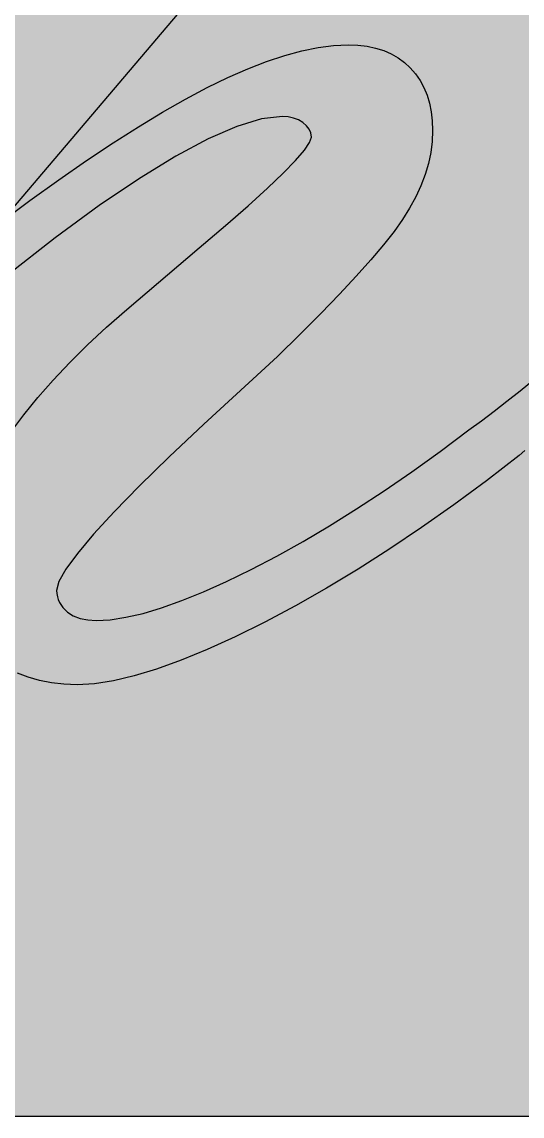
# Model space of a CAD drawing. Extents: x -301 to 301, y -300 to 300.
# Drawn here: x 59 to 73.75, y -300.06 to -267.75 of the extents above; entities that cross this region are included whole.
import ezdxf

# ---------------------------------------------------------------- set-up
doc = ezdxf.new("R2010")
doc.units = 0
doc.layers.add('LAYER_1', color=7, linetype='CONTINUOUS')

# ---------------------------------------------------------------- blocks, each defined once
blk = doc.blocks.new('*U1')
at = {"layer": 'LAYER_1', "color": 7, "linetype": 'CONTINUOUS'}
for points in [[(-301.0791, -300.0587), (-301.0791, 299.9413), (300.9617, -300.0587)], [(300.9617, -300.0587), (-301.0791, 299.9413), (300.9617, 299.9413)]]:
    blk.add_solid(points, dxfattribs=at)
blk = doc.blocks.new('*U10')
at = {"layer": 'LAYER_1', "color": 18, "linetype": 'CONTINUOUS'}
for points in [[(78.856, -249.518), (58.708, -267.889), (78.856, -244.142)], [(58.708, -273.247), (58.708, -267.889), (78.856, -249.518)], [(67.735, -276.439), (67.535, -268.545), (67.735, -268.504)], [(67.817, -276.356), (67.735, -268.504), (67.817, -268.493)], [(67.735, -276.439), (67.735, -268.504), (67.817, -276.356)], [(68.19, -275.97), (67.817, -268.493), (68.19, -268.444)], [(67.817, -276.356), (67.817, -268.493), (68.19, -275.97)], [(68.368, -275.785), (68.19, -268.444), (68.368, -268.436)], [(68.19, -275.97), (68.19, -268.444), (68.368, -275.785)], [(68.618, -275.517), (68.368, -268.436), (68.618, -268.424)], [(68.368, -275.785), (68.368, -268.436), (68.618, -275.517)], [(68.618, -275.517), (68.618, -268.424), (68.859, -275.258)], [(68.859, -275.258), (68.618, -268.424), (68.859, -268.433)], [(68.859, -275.258), (68.859, -268.433), (68.906, -275.206)], [(68.906, -275.206), (68.859, -268.433), (68.906, -268.435)], [(68.906, -275.206), (68.906, -268.435), (69.176, -274.902)], [(69.176, -274.902), (68.906, -268.435), (69.176, -268.467)], [(69.176, -274.902), (69.176, -268.467), (69.291, -274.773)], [(69.291, -274.773), (69.176, -268.467), (69.291, -268.491)], [(69.291, -274.773), (69.291, -268.491), (69.43, -274.607)], [(69.43, -274.607), (69.291, -268.491), (69.43, -268.521)], [(66.684, -270.54), (66.215, -268.92), (66.684, -268.763)], [(66.748, -270.544), (66.684, -268.763), (66.748, -268.742)], [(66.684, -270.54), (66.684, -268.763), (66.748, -270.544)], [(66.853, -270.551), (66.748, -268.742), (66.853, -268.713)], [(66.748, -270.544), (66.748, -268.742), (66.853, -270.551)], [(67.01, -270.585), (66.853, -268.713), (67.01, -268.67)], [(66.853, -270.551), (66.853, -268.713), (67.01, -270.585)], [(67.153, -270.642), (67.01, -268.67), (67.153, -268.631)], [(67.01, -270.585), (67.01, -268.67), (67.153, -270.642)], [(67.255, -270.706), (67.153, -268.631), (67.255, -268.603)], [(67.153, -270.642), (67.153, -268.631), (67.255, -270.706)], [(67.28, -270.722), (67.255, -268.603), (67.28, -268.598)], [(67.255, -270.706), (67.255, -268.603), (67.28, -270.722)], [(67.392, -270.811), (67.28, -268.598), (67.392, -268.575)], [(67.28, -270.722), (67.28, -268.598), (67.392, -270.811)], [(67.472, -270.912), (67.392, -268.575), (67.472, -268.558)], [(67.392, -270.811), (67.392, -268.575), (67.472, -270.912)], [(67.519, -271.025), (67.472, -268.558), (67.519, -268.548)], [(67.472, -270.912), (67.472, -268.558), (67.519, -271.025)], [(67.535, -271.148), (67.519, -268.548), (67.535, -268.545)], [(67.519, -271.025), (67.519, -268.548), (67.535, -271.148)], [(67.535, -276.64), (67.535, -268.545), (67.735, -276.439)], [(69.43, -274.607), (69.43, -268.521), (69.662, -274.332)], [(69.662, -274.332), (69.43, -268.521), (69.662, -268.594)], [(69.662, -274.332), (69.662, -268.594), (69.668, -274.325)], [(69.668, -274.325), (69.662, -268.594), (69.668, -268.596)], [(69.668, -274.325), (69.668, -268.596), (69.889, -274.042)], [(69.889, -274.042), (69.668, -268.596), (69.889, -268.692)], [(69.889, -274.042), (69.889, -268.692), (69.973, -273.934)], [(69.973, -273.934), (69.889, -268.692), (69.973, -268.74)], [(69.973, -273.934), (69.973, -268.74), (70.093, -273.763)], [(70.093, -273.763), (69.973, -268.74), (70.093, -268.809)], [(70.093, -273.763), (70.093, -268.809), (70.223, -273.58)], [(70.223, -273.58), (70.093, -268.809), (70.223, -268.903)], [(65.656, -270.736), (65.335, -269.278), (65.656, -269.137)], [(66.067, -270.613), (65.656, -269.137), (66.067, -268.978)], [(65.656, -270.736), (65.656, -269.137), (66.067, -270.613)], [(66.215, -270.595), (66.067, -268.978), (66.215, -268.92)], [(66.067, -270.613), (66.067, -268.978), (66.215, -270.595)], [(66.215, -270.595), (66.215, -268.92), (66.684, -270.54)], [(70.223, -273.58), (70.223, -268.903), (70.282, -273.486)], [(70.282, -273.486), (70.223, -268.903), (70.282, -268.947)], [(70.282, -273.486), (70.282, -268.947), (70.432, -273.247)], [(70.432, -273.247), (70.282, -268.947), (70.432, -269.085)], [(70.432, -273.247), (70.432, -269.085), (70.454, -273.207)], [(70.454, -273.207), (70.432, -269.085), (70.454, -269.105)], [(70.454, -273.207), (70.454, -269.105), (70.608, -272.925)], [(70.608, -272.925), (70.454, -269.105), (70.608, -269.282)], [(65.071, -270.946), (64.49, -269.674), (65.071, -269.393)], [(65.335, -270.832), (65.071, -269.393), (65.335, -269.278)], [(65.071, -270.946), (65.071, -269.393), (65.335, -270.832)], [(65.335, -270.832), (65.335, -269.278), (65.656, -270.736)], [(70.608, -272.925), (70.608, -269.282), (70.613, -272.916)], [(70.613, -272.916), (70.608, -269.282), (70.613, -269.289)], [(70.613, -272.916), (70.613, -269.289), (70.741, -272.639)], [(70.741, -272.639), (70.613, -269.289), (70.741, -269.474)], [(70.741, -272.639), (70.741, -269.474), (70.765, -272.586)], [(70.765, -272.586), (70.741, -269.474), (70.765, -269.519)], [(64.459, -271.213), (63.821, -270.03), (64.459, -269.689)], [(64.49, -271.197), (64.459, -269.689), (64.49, -269.674)], [(64.459, -271.213), (64.459, -269.689), (64.49, -271.197)], [(64.49, -271.197), (64.49, -269.674), (65.071, -270.946)], [(70.765, -272.586), (70.765, -269.519), (70.854, -272.353)], [(70.854, -272.353), (70.765, -269.519), (70.854, -269.682)], [(70.854, -272.353), (70.854, -269.682), (70.89, -272.257)], [(70.89, -272.257), (70.854, -269.682), (70.89, -269.77)], [(70.89, -272.257), (70.89, -269.77), (70.946, -272.067)], [(70.946, -272.067), (70.89, -269.77), (70.946, -269.906)], [(63.821, -271.554), (63.532, -270.195), (63.821, -270.03)], [(63.821, -271.554), (63.821, -270.03), (64.459, -271.213)], [(70.946, -272.067), (70.946, -269.906), (70.987, -271.93)], [(70.987, -271.93), (70.946, -269.906), (70.987, -270.041)], [(70.987, -271.93), (70.987, -270.041), (71.018, -271.78)], [(71.018, -271.78), (70.987, -270.041), (71.018, -270.145)], [(63.146, -271.946), (62.461, -270.831), (63.146, -270.416)], [(63.532, -271.709), (63.146, -270.416), (63.532, -270.195)], [(63.146, -271.946), (63.146, -270.416), (63.532, -271.709)], [(63.532, -271.709), (63.532, -270.195), (63.821, -271.554)], [(71.018, -271.78), (71.018, -270.145), (71.055, -271.603)], [(71.055, -271.603), (71.018, -270.145), (71.055, -270.33)], [(71.055, -271.603), (71.055, -270.33), (71.069, -271.493)], [(71.069, -271.493), (71.055, -270.33), (71.069, -270.399)], [(71.069, -271.493), (71.069, -270.399), (71.097, -271.277)], [(71.097, -271.277), (71.069, -270.399), (71.097, -270.639)], [(71.097, -271.277), (71.097, -270.639), (71.1, -271.197)], [(71.1, -271.197), (71.097, -270.639), (71.1, -270.669)], [(71.1, -271.197), (71.1, -270.669), (71.11, -270.953)], [(62.435, -272.384), (61.688, -271.322), (62.435, -270.847)], [(62.461, -272.367), (62.435, -270.847), (62.461, -270.831)], [(62.435, -272.384), (62.435, -270.847), (62.461, -272.367)], [(62.461, -272.367), (62.461, -270.831), (63.146, -271.946)], [(61.688, -272.892), (61.278, -271.596), (61.688, -271.322)], [(61.688, -272.892), (61.688, -271.322), (62.435, -272.384)], [(67.484, -276.692), (67.328, -271.537), (67.484, -271.307)], [(67.535, -276.64), (67.484, -271.307), (67.535, -271.148)], [(67.484, -276.692), (67.484, -271.307), (67.535, -276.64)], [(61.278, -273.171), (60.905, -271.843), (61.278, -271.596)], [(61.278, -273.171), (61.278, -271.596), (61.688, -272.892)], [(67.207, -276.971), (67.069, -271.84), (67.207, -271.679)], [(67.328, -276.849), (67.207, -271.679), (67.328, -271.537)], [(67.207, -276.971), (67.207, -271.679), (67.328, -276.849)], [(67.328, -276.849), (67.328, -271.537), (67.484, -276.692)], [(60.905, -273.445), (60.087, -272.409), (60.905, -271.843)], [(60.905, -273.445), (60.905, -271.843), (61.278, -273.171)], [(67.069, -277.106), (66.707, -272.213), (67.069, -271.84)], [(67.069, -277.106), (67.069, -271.84), (67.207, -276.971)], [(66.538, -277.629), (66.242, -272.658), (66.538, -272.374)], [(66.707, -277.463), (66.538, -272.374), (66.707, -272.213)], [(66.538, -277.629), (66.538, -272.374), (66.707, -277.463)], [(66.707, -277.463), (66.707, -272.213), (67.069, -277.106)], [(59.982, -274.123), (59.233, -273.02), (59.982, -272.484)], [(60.087, -274.046), (59.982, -272.484), (60.087, -272.409)], [(59.982, -274.123), (59.982, -272.484), (60.087, -274.046)], [(60.087, -274.046), (60.087, -272.409), (60.905, -273.445)], [(66.242, -277.901), (65.673, -273.174), (66.242, -272.658)], [(66.242, -277.901), (66.242, -272.658), (66.538, -277.629)], [(59.233, -274.707), (58.574, -273.506), (59.233, -273.02)], [(59.233, -274.707), (59.233, -273.02), (59.982, -274.123)], [(65.673, -278.421), (65.002, -273.761), (65.673, -273.174)], [(65.673, -278.421), (65.673, -273.174), (66.242, -277.901)], [(58.574, -275.221), (58.574, -273.506), (59.233, -274.707)], [(65.002, -279.036), (64.362, -274.305), (65.002, -273.761)], [(65.002, -279.036), (65.002, -273.761), (65.673, -278.421)], [(64.362, -279.623), (64.228, -274.419), (64.362, -274.305)], [(64.362, -279.623), (64.362, -274.305), (65.002, -279.036)], [(64.228, -279.749), (63.344, -275.172), (64.228, -274.419)], [(64.228, -279.749), (64.228, -274.419), (64.362, -279.623)], [(63.344, -280.586), (62.463, -275.923), (63.344, -275.172)], [(63.344, -280.586), (63.344, -275.172), (64.228, -279.749)], [(62.463, -281.449), (62.088, -276.243), (62.463, -275.923)], [(62.463, -281.449), (62.463, -275.923), (63.344, -280.586)], [(62.088, -281.832), (61.717, -276.568), (62.088, -276.243)], [(62.088, -281.832), (62.088, -276.243), (62.463, -281.449)], [(61.717, -282.213), (61.491, -276.766), (61.717, -276.568)], [(61.717, -282.213), (61.717, -276.568), (62.088, -281.832)], [(61.491, -282.459), (61.106, -277.123), (61.491, -276.766)], [(61.491, -282.459), (61.491, -276.766), (61.717, -282.213)], [(61.106, -282.877), (60.93, -277.287), (61.106, -277.123)], [(61.106, -282.877), (61.106, -277.123), (61.491, -282.459)], [(60.93, -283.087), (60.631, -277.582), (60.93, -277.287)], [(60.93, -283.087), (60.93, -277.287), (61.106, -282.877)], [(60.406, -283.751), (60.292, -277.925), (60.406, -277.805)], [(60.631, -283.442), (60.406, -277.805), (60.631, -277.582)], [(60.406, -283.751), (60.406, -277.805), (60.631, -283.442)], [(60.631, -283.442), (60.631, -277.582), (60.93, -283.087)], [(60.089, -284.271), (60.021, -278.212), (60.089, -278.141)], [(60.292, -283.906), (60.089, -278.141), (60.292, -277.925)], [(60.089, -284.271), (60.089, -278.141), (60.292, -283.906)], [(60.292, -283.906), (60.292, -277.925), (60.406, -283.751)], [(59.865, -287.265), (59.512, -278.784), (59.865, -278.382)], [(59.918, -287.271), (59.865, -278.382), (59.918, -278.322)], [(59.865, -287.265), (59.865, -278.382), (59.918, -287.271)], [(60.021, -287.282), (59.918, -278.322), (60.021, -278.212)], [(59.918, -287.271), (59.918, -278.322), (60.021, -287.282)], [(60.021, -284.535), (60.021, -278.212), (60.089, -284.271)], [(73.834, -280.401), (73.691, -278.638), (73.834, -278.522)], [(59.466, -287.183), (59.177, -279.192), (59.466, -278.836)], [(59.512, -287.196), (59.466, -278.836), (59.512, -278.784)], [(59.466, -287.183), (59.466, -278.836), (59.512, -287.196)], [(59.512, -287.196), (59.512, -278.784), (59.865, -287.265)], [(73.664, -280.547), (73.304, -278.945), (73.664, -278.66)], [(73.691, -280.523), (73.664, -278.66), (73.691, -278.638)], [(73.664, -280.547), (73.664, -278.66), (73.691, -280.523)], [(73.691, -280.523), (73.691, -278.638), (73.834, -280.401)], [(73.304, -280.825), (72.923, -279.239), (73.304, -278.945)], [(73.304, -280.825), (73.304, -278.945), (73.664, -280.547)], [(59.051, -287.05), (58.862, -279.603), (59.051, -279.348)], [(59.177, -287.099), (59.051, -279.348), (59.177, -279.192)], [(59.051, -287.05), (59.051, -279.348), (59.177, -287.099)], [(59.177, -287.099), (59.177, -279.192), (59.466, -287.183)], [(72.697, -281.294), (72.549, -279.522), (72.697, -279.41)], [(72.923, -281.119), (72.697, -279.41), (72.923, -279.239)], [(72.697, -281.294), (72.697, -279.41), (72.923, -281.119)], [(72.923, -281.119), (72.923, -279.239), (73.304, -280.825)], [(58.862, -286.975), (58.862, -279.603), (59.051, -287.05)], [(72.18, -281.676), (71.737, -280.125), (72.18, -279.793)], [(72.549, -281.404), (72.18, -279.793), (72.549, -279.522)], [(72.18, -281.676), (72.18, -279.793), (72.549, -281.404)], [(72.549, -281.404), (72.549, -279.522), (72.697, -281.294)], [(71.737, -282.004), (71.334, -280.428), (71.737, -280.125)], [(71.737, -282.004), (71.737, -280.125), (72.18, -281.676)], [(71.334, -282.289), (70.787, -280.822), (71.334, -280.428)], [(71.334, -282.289), (71.334, -280.428), (71.737, -282.004)], [(70.5, -282.869), (69.844, -281.481), (70.5, -281.029)], [(70.787, -282.676), (70.5, -281.029), (70.787, -280.822)], [(70.5, -282.869), (70.5, -281.029), (70.787, -282.676)], [(70.787, -282.676), (70.787, -280.822), (71.334, -282.289)], [(69.679, -283.416), (68.91, -282.101), (69.679, -281.595)], [(69.844, -283.31), (69.679, -281.595), (69.844, -281.481)], [(69.679, -283.416), (69.679, -281.595), (69.844, -283.31)], [(69.844, -283.31), (69.844, -281.481), (70.5, -282.869)], [(68.87, -283.931), (68.074, -282.626), (68.87, -282.128)], [(68.91, -283.907), (68.87, -282.128), (68.91, -282.101)], [(68.87, -283.931), (68.87, -282.128), (68.91, -283.907)], [(68.91, -283.907), (68.91, -282.101), (69.679, -283.416)], [(67.985, -284.466), (67.29, -283.09), (67.985, -282.678)], [(68.074, -284.412), (67.985, -282.678), (68.074, -282.626)], [(67.985, -284.466), (67.985, -282.678), (68.074, -284.412)], [(68.074, -284.412), (68.074, -282.626), (68.87, -283.931)], [(67.069, -284.988), (66.519, -283.519), (67.069, -283.213)], [(67.29, -284.862), (67.069, -283.213), (67.29, -283.09)], [(67.069, -284.988), (67.069, -283.213), (67.29, -284.862)], [(67.29, -284.862), (67.29, -283.09), (67.985, -284.466)], [(66.519, -285.281), (66.161, -283.706), (66.519, -283.519)], [(66.519, -285.281), (66.519, -283.519), (67.069, -284.988)], [(65.76, -285.669), (65.285, -284.147), (65.76, -283.915)], [(66.161, -285.471), (65.76, -283.915), (66.161, -283.706)], [(65.76, -285.669), (65.76, -283.915), (66.161, -285.471)], [(66.161, -285.471), (66.161, -283.706), (66.519, -285.281)], [(65.034, -286.018), (64.461, -284.527), (65.034, -284.27)], [(65.285, -285.904), (65.034, -284.27), (65.285, -284.147)], [(65.034, -286.018), (65.034, -284.27), (65.285, -285.904)], [(65.285, -285.904), (65.285, -284.147), (65.76, -285.669)], [(60.021, -287.282), (60.021, -284.535), (60.026, -287.283)], [(60.026, -287.283), (60.021, -284.535), (60.026, -284.629)], [(60.026, -287.283), (60.026, -284.629), (60.041, -287.284)], [(60.041, -287.284), (60.026, -284.629), (60.041, -284.72)], [(64.352, -286.323), (63.713, -284.836), (64.352, -284.577)], [(64.461, -286.278), (64.352, -284.577), (64.461, -284.527)], [(64.352, -286.323), (64.352, -284.577), (64.461, -286.278)], [(64.461, -286.278), (64.461, -284.527), (65.034, -286.018)], [(60.041, -287.284), (60.041, -284.72), (60.066, -287.287)], [(60.066, -287.287), (60.041, -284.72), (60.066, -284.807)], [(60.066, -287.287), (60.066, -284.807), (60.102, -287.291)], [(60.102, -287.291), (60.066, -284.807), (60.102, -284.889)], [(60.102, -287.291), (60.102, -284.889), (60.2, -287.302)], [(60.2, -287.302), (60.102, -284.889), (60.2, -285.043)], [(63.69, -286.596), (63.118, -285.048), (63.69, -284.844)], [(63.713, -286.586), (63.69, -284.844), (63.713, -284.836)], [(63.69, -286.596), (63.69, -284.844), (63.713, -286.586)], [(63.713, -286.586), (63.713, -284.836), (64.352, -286.323)], [(60.2, -287.302), (60.2, -285.043), (60.237, -287.306)], [(60.237, -287.306), (60.2, -285.043), (60.237, -285.08)], [(60.237, -287.306), (60.237, -285.08), (60.337, -287.309)], [(60.337, -287.309), (60.237, -285.08), (60.337, -285.18)], [(60.337, -287.309), (60.337, -285.18), (60.513, -287.316)], [(60.513, -287.316), (60.337, -285.18), (60.513, -285.284)], [(60.513, -287.316), (60.513, -285.284), (60.629, -287.32)], [(60.629, -287.32), (60.513, -285.284), (60.629, -285.329)], [(62.306, -287.059), (62.063, -285.329), (62.306, -285.273)], [(62.569, -286.979), (62.306, -285.273), (62.569, -285.212)], [(62.306, -287.059), (62.306, -285.273), (62.569, -286.979)], [(62.971, -286.856), (62.569, -285.212), (62.971, -285.092)], [(62.569, -286.979), (62.569, -285.212), (62.971, -286.856)], [(63.118, -286.803), (62.971, -285.092), (63.118, -285.048)], [(62.971, -286.856), (62.971, -285.092), (63.118, -286.803)], [(63.118, -286.803), (63.118, -285.048), (63.69, -286.596)], [(60.629, -287.32), (60.629, -285.329), (60.712, -287.315)], [(60.712, -287.315), (60.629, -285.329), (60.712, -285.361)], [(60.712, -287.315), (60.712, -285.361), (60.937, -287.302)], [(60.937, -287.302), (60.712, -285.361), (60.937, -285.407)], [(60.937, -287.302), (60.937, -285.407), (61.134, -287.291)], [(61.134, -287.291), (60.937, -285.407), (61.134, -285.42)], [(61.134, -287.291), (61.134, -285.42), (61.188, -287.282)], [(61.188, -287.282), (61.134, -285.42), (61.188, -285.423)], [(61.603, -287.218), (61.188, -285.423), (61.603, -285.399)], [(61.188, -287.282), (61.188, -285.423), (61.603, -287.218)], [(61.693, -287.204), (61.603, -285.399), (61.693, -285.386)], [(61.603, -287.218), (61.603, -285.399), (61.693, -287.204)], [(62.063, -287.116), (61.693, -285.386), (62.063, -285.329)], [(61.693, -287.204), (61.693, -285.386), (62.063, -287.116)], [(62.063, -287.116), (62.063, -285.329), (62.306, -287.059)]]:
    blk.add_solid(points, dxfattribs=at)

msp = doc.modelspace()

# ---------------------------------------------------------------- linework, layer by layer
at = {"layer": 'LAYER_1'}
msp.add_lwpolyline([(-301.0791, -300.0587), (300.9617, -300.0587), (300.9617, 299.9413), (-301.0791, 299.9413), (-301.0791, -300.0587)], close=True, dxfattribs=at)
for points in [[(82.3578, -245.3941), (58.3429, -273.6769), (59.2326, -273.0203), (60.0868, -272.4091), (60.9054, -271.8432), (61.6883, -271.3225), (62.4352, -270.8468), (63.1461, -270.416), (63.8207, -270.03), (64.4591, -269.6886), (65.0707, -269.3934), (65.656, -269.1371), (66.2152, -268.9198), (66.7481, -268.7417), (67.2548, -268.6029), (67.7353, -268.5036), (68.1896, -268.4439), (68.6176, -268.424), (68.9055, -268.4348), (69.1764, -268.4671), (69.4305, -268.5208), (69.6679, -268.5957), (69.8888, -268.6917), (70.0933, -268.8087), (70.2816, -268.9465), (70.4537, -269.1049), (70.6076, -269.2816), (70.7409, -269.4741), (70.8538, -269.6822), (70.9461, -269.9059), (71.018, -270.145), (71.0693, -270.3993), (71.1, -270.6688), (71.1103, -270.9532), (71.0966, -271.2775), (71.0554, -271.6029), (70.9866, -271.9295), (70.8899, -272.2573), (70.7654, -272.5861), (70.6127, -272.9161), (70.4319, -273.2473), (70.2227, -273.5796), (69.9731, -273.9341), (69.6624, -274.3319), (69.291, -274.7731), (68.8593, -275.2576), (68.3678, -275.7854), (67.8168, -276.3565), (67.2069, -276.9709), (66.5384, -277.6287), (64.3618, -279.6228), (63.3444, -280.5855), (62.4627, -281.4488), (61.7166, -282.2127), (61.1061, -282.877), (60.6313, -283.4415), (60.2922, -283.9061), (60.0887, -284.2708), (60.0209, -284.5352), (60.026, -284.6292), (60.0412, -284.7197), (60.0664, -284.8065), (60.1015, -284.8894), (60.2005, -285.0431), (60.3371, -285.1797), (60.5128, -285.2844), (60.7125, -285.3606), (60.9372, -285.4071), (61.1882, -285.4229), (61.6031, -285.3995), (62.0633, -285.3292), (62.5685, -285.2119), (63.1185, -285.0475), (63.713, -284.8357), (64.3516, -284.5765), (65.0341, -284.2696), (65.7602, -283.9151), (66.5188, -283.5195), (67.29, -283.0898), (68.0737, -282.6258), (68.8699, -282.1277), (69.6787, -281.5953), (70.5, -281.0287), (71.3339, -280.428), (72.1803, -279.793), (72.5485, -279.5223), (72.9232, -279.2394), (73.3042, -278.9445), (73.6911, -278.6379), (74.0838, -278.3199)], [(58.6728, -279.8572), (59.0512, -279.3477), (59.4662, -278.8358), (59.9176, -278.3217), (60.4055, -277.8053), (60.9298, -277.2867), (61.4907, -276.7657), (62.088, -276.2425), (64.2281, -274.4186), (65.0021, -273.7609), (65.6733, -273.174), (66.2417, -272.658), (66.7071, -272.2132), (67.0692, -271.8396), (67.3281, -271.5374), (67.4836, -271.3067), (67.5354, -271.1477), (67.5194, -271.0248), (67.4716, -270.9121), (67.3918, -270.8109), (67.2801, -270.7221), (67.1528, -270.6423), (67.0095, -270.5853), (66.8526, -270.5511), (66.6843, -270.5397), (66.0665, -270.6127), (65.335, -270.8317), (64.49, -271.1969), (63.532, -271.7085), (62.461, -272.3666), (61.2775, -273.1713), (59.9817, -274.1227), (58.5739, -275.2211)], [(73.834, -280.401), (73.6638, -280.5469), (72.6966, -281.2941), (71.7375, -282.0038), (70.7866, -282.6758), (69.8442, -283.3101), (68.9103, -283.9069), (67.9851, -284.466), (67.0688, -284.9876), (66.1614, -285.4715), (65.2848, -285.9035), (64.4608, -286.2784), (63.6895, -286.596), (62.9711, -286.8561), (62.3057, -287.0587), (61.6934, -287.2036), (61.1344, -287.2907), (60.6289, -287.3197), (60.2373, -287.306), (59.865, -287.2648), (59.5117, -287.196), (59.1774, -287.0993), (58.8619, -286.9748)]]:
    msp.add_lwpolyline(points, dxfattribs=at)

# ---------------------------------------------------------------- block references
at = {"layer": 'LAYER_1', "color": 7}
msp.add_blockref('*U1', (0, 0), dxfattribs=at)
at = {"layer": 'LAYER_1', "color": 18}
msp.add_blockref('*U10', (0, 0), dxfattribs=at)

doc.saveas('drawing.dxf')
